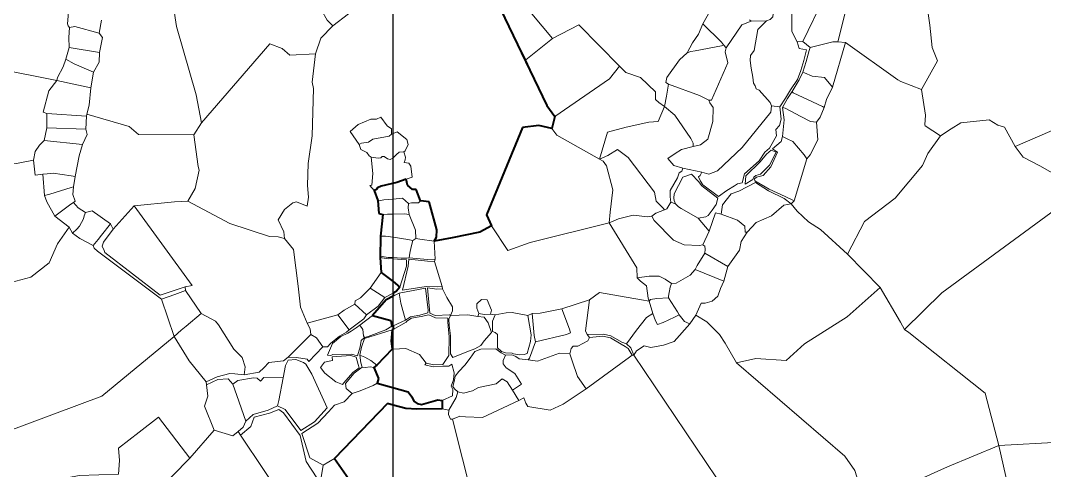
# Model space of a CAD drawing. Header units: metres. Extents: x 548568 to 557107, y 1817749 to 1829427.
# Drawn here: x 553788 to 554370, y 1822579 to 1822835 of the extents above; entities that cross this region are included whole.
import ezdxf

# ---------------------------------------------------------------- set-up
doc = ezdxf.new("R2010")
doc.units = ezdxf.units.M
doc.header["$LTSCALE"] = 28
doc.linetypes.add('LONG_DASHED', pattern=[7.5, 6, -1.5])
for name, color, linetype, lineweight in [('10', 7, 'Continuous', 13), ('23', 7, 'Continuous', 13), ('31', 7, 'Continuous', 13), ('34', 7, 'LONG_DASHED', 40), ('54', 7, 'Continuous', 25)]:
    doc.layers.add(name, color=color, linetype=linetype, lineweight=lineweight)

msp = doc.modelspace()

# ---------------------------------------------------------------- linework, layer by layer
at = {"layer": '10'}
for p, q in [((554232.87, 1822822.72), (554246.11, 1822850.05)), ((554257.89, 1822843.42), (554252.6, 1822822.52)), ((553832.98, 1822827.42), (553834.27, 1822834.84)), ((553815.93, 1822819.31), (553814.02, 1822812.59)), ((553833.09, 1822816.48), (553815.93, 1822819.31)), ((554187.75, 1822820.74), (554189.17, 1822819)), ((554249.56, 1822796.69), (554257.03, 1822822.09)), ((554252.6, 1822822.52), (554257.03, 1822822.09)), ((553768.56, 1822808.42), (553808.9, 1822800.49)), ((553808.9, 1822800.49), (553828.19, 1822796.26)), ((553828.19, 1822796.26), (553829.73, 1822805.3)), ((554215.05, 1822786.17), (554219.76, 1822785.49)), ((553825.66, 1822780.24), (553825.37, 1822772.83)), ((554090.09, 1822773.27), (554091.87, 1822779.97)), ((554090.09, 1822773.27), (554091.87, 1822779.97)), ((553803.17, 1822773.66), (553801.71, 1822766.38)), ((553825.37, 1822772.83), (553803.17, 1822773.66)), ((553890.97, 1822776.43), (553886.71, 1822769.6)), ((553801.71, 1822766.38), (553823.4, 1822764.2)), ((554000, 1822770.42), (553998.93, 1822769.97)), ((554235.02, 1822755.92), (554227.78, 1822732.04)), ((553800.95, 1822747.23), (553801.74, 1822735.2)), ((553989.19, 1822738.05), (553991.23, 1822732.31)), ((553992.73, 1822712.11), (553994.07, 1822724.38)), ((553807.66, 1822723.42), (553815.86, 1822717.16)), ((553815.86, 1822717.16), (553817.8, 1822713.74)), ((554179.53, 1822714.87), (554176.02, 1822707.04)), ((553992.73, 1822712.11), (553992.57, 1822700.63)), ((553992.73, 1822712.11), (553992.57, 1822700.63)), ((554012.92, 1822710.67), (554011.06, 1822709.6)), ((554023.86, 1822699.08), (554023.29, 1822709.25)), ((554177.1, 1822702.38), (554190.1, 1822694.84)), ((554258.18, 1822701.78), (554276.71, 1822682.87)), ((553992.54, 1822699.95), (553993.09, 1822691.43)), ((553992.54, 1822699.95), (553993.09, 1822691.43)), ((554023.43, 1822697.6), (554027.89, 1822683.38)), ((554190.1, 1822694.84), (554187.95, 1822686.51)), ((554000, 1822686.37), (554003.83, 1822683.08)), ((554000, 1822686.37), (554003.83, 1822683.08)), ((553986.84, 1822682.43), (553995.28, 1822677.18)), ((553868.35, 1822676.33), (553875.56, 1822654.96)), ((553978.24, 1822673.5), (553984.85, 1822667.43)), ((554095.81, 1822670.77), (554111.53, 1822675.91)), ((554145.4, 1822675.11), (554147.57, 1822668.11)), ((553951.1, 1822662.69), (553968.49, 1822667.38)), ((553968.49, 1822667.38), (553974.9, 1822658.81)), ((554172, 1822667.17), (554168.55, 1822662.18)), ((553953.18, 1822656.28), (553940.33, 1822643.22)), ((553990.64, 1822638.72), (553999.46, 1822647.81)), ((553990.64, 1822638.72), (553999.46, 1822647.81)), ((553999.46, 1822647.81), (554000, 1822647.83)), ((554136.8, 1822644.41), (554210.02, 1822535.72)), ((553988.93, 1822637.38), (553990.64, 1822638.72)), ((553988.93, 1822637.38), (553990.64, 1822638.72)), ((554000, 1822626.01), (553990.92, 1822628.55)), ((554000, 1822626.01), (553990.92, 1822628.55)), ((554071.47, 1822618.73), (554067.87, 1822624.51)), ((553966.7, 1822585.78), (553996.67, 1822616.99)), ((553966.7, 1822585.78), (553996.67, 1822616.99)), ((554000, 1822616.06), (553996.67, 1822616.99)), ((553884.37, 1822586.02), (553898.21, 1822601.81)), ((554344.18, 1822593.05), (554378.91, 1822595.08)), ((553884.37, 1822586.02), (553796.57, 1822496.43)), ((553966.7, 1822585.78), (553960.21, 1822581.99))]:
    msp.add_line(p, q, dxfattribs=at)
for points in [[(553858.72, 1822882.41), (553872.55, 1822859.97), (553876.91, 1822831.23), (553888.07, 1822792.38), (553890.97, 1822776.43)], [(554090.58, 1822824.29), (554078.81, 1822838.42), (554071.86, 1822846.75)], [(554186.9, 1822848.3), (554181.56, 1822842.73), (554175.99, 1822832.59)], [(554222.89, 1822849.33), (554226.56, 1822841.77), (554226.55, 1822828.25), (554229.57, 1822822.4)], [(553815.62, 1822841.5), (553814.93, 1822832.69), (553815.28, 1822831.54), (553816.12, 1822830.53)], [(553962.36, 1822845.56), (553959.18, 1822840.45), (553962.49, 1822834.74), (553965.72, 1822831.61)], [(553983.25, 1822845.15), (553974.57, 1822838.44), (553965.72, 1822831.61)], [(554061.06, 1822841.08), (554065.69, 1822831.74), (554075.31, 1822812.31)], [(554061.06, 1822841.08), (554065.69, 1822831.74), (554075.31, 1822812.31), (554090.58, 1822824.29)], [(554303.95, 1822838.47), (554304.9, 1822831.99), (554306.37, 1822819.24), (554309.41, 1822811.7), (554300.17, 1822795.31)], [(553815.93, 1822819.31), (553815.72, 1822824.97), (553816.12, 1822830.53)], [(553816.12, 1822830.53), (553819.07, 1822831.21), (553832.98, 1822827.42)], [(553965.72, 1822831.61), (553958.82, 1822824.47), (553955.8, 1822815.6)], [(554090.58, 1822824.29), (554105.53, 1822832.1), (554128.67, 1822808.64)], [(554166.97, 1822816.28), (554170, 1822821.89), (554173.51, 1822826.82), (554175.99, 1822832.59)], [(554175.99, 1822832.59), (554186.56, 1822822.3), (554187.75, 1822820.74)], [(554189.17, 1822819), (554198.21, 1822832.05), (554203.48, 1822834.27)], [(554215.05, 1822786.17), (554214.19, 1822787.9), (554207.94, 1822794.95), (554206.23, 1822795.73), (554205.74, 1822797.45), (554204.83, 1822798.91), (554204.31, 1822802.47), (554203.41, 1822807.53), (554202.92, 1822811.78), (554203.11, 1822814.74), (554205.15, 1822817.49), (554207.22, 1822829.53), (554212.15, 1822834.33)], [(553832.98, 1822827.42), (553834.81, 1822825.01), (553833.09, 1822816.48)], [(553955.8, 1822815.6), (553941.28, 1822814.92), (553936.9, 1822818.62), (553929.96, 1822821.37), (553890.97, 1822776.43)], [(554166.97, 1822816.28), (554169.07, 1822817.06), (554171.69, 1822817.29), (554186.49, 1822820.22), (554187.75, 1822820.74)], [(554189.17, 1822819), (554188.6, 1822816.78), (554190.17, 1822810.54), (554180.81, 1822789.36), (554179.43, 1822789.39)], [(554236.93, 1822819.32), (554249.83, 1822822.54), (554252.6, 1822822.52)], [(554257.03, 1822822.09), (554286.77, 1822800.9), (554288.46, 1822799.97), (554300.17, 1822795.31)], [(553808.9, 1822800.49), (553809.12, 1822802.11), (553812.52, 1822808.23), (553814.02, 1822812.59)], [(553814.02, 1822812.59), (553818.64, 1822809.95), (553829.73, 1822805.3)], [(553829.73, 1822805.3), (553832.97, 1822810.94), (553833.09, 1822816.48)], [(553955.8, 1822815.6), (553953.89, 1822799.56), (553954.68, 1822795.92), (553954.01, 1822769.01), (553951.71, 1822753.28), (553951.22, 1822740.77), (553951.89, 1822734.2), (553951.02, 1822729.03), (553945.08, 1822731.53), (553942.95, 1822731.04), (553938.23, 1822727.22), (553934.68, 1822721.25), (553937.92, 1822714.48), (553938.18, 1822710.76)], [(554091.87, 1822779.97), (554087.23, 1822786.38), (554075.31, 1822812.31)], [(554091.87, 1822779.97), (554087.23, 1822786.38), (554075.31, 1822812.31)], [(554156.38, 1822798.41), (554154.86, 1822799.3), (554155.49, 1822802.13), (554162.69, 1822812.17), (554166.97, 1822816.28)], [(554091.87, 1822779.97), (554122.94, 1822801.49), (554128.67, 1822808.64)], [(554128.67, 1822808.64), (554132.22, 1822805.01), (554140.49, 1822802.15), (554149, 1822794.01), (554149.11, 1822789.71), (554151.02, 1822787.95), (554154.19, 1822785.66)], [(553803.19, 1822781.66), (553801.06, 1822782.57), (553804.37, 1822794.54), (553808.9, 1822800.49)], [(554232.75, 1822805.22), (554233.77, 1822804.87), (554238.02, 1822802.92), (554245.15, 1822802.29), (554249.56, 1822796.69)], [(553828.19, 1822796.26), (553827.12, 1822786.45), (553825.93, 1822781.39), (553825.66, 1822780.24), (553803.19, 1822781.66), (553803.17, 1822773.66)], [(554154.19, 1822785.66), (554155.27, 1822791.61), (554156.38, 1822798.41)], [(554179.43, 1822789.39), (554173.98, 1822792.01), (554156.38, 1822798.41)], [(554244.96, 1822785.15), (554244.03, 1822785.7), (554227.26, 1822793.48), (554226.67, 1822794.32)], [(554249.56, 1822796.69), (554246.27, 1822789.79), (554244.96, 1822785.15)], [(554300.17, 1822795.31), (554302.41, 1822780.83), (554302.15, 1822775.24), (554302.22, 1822774.82), (554311.1, 1822769.05)], [(554170.37, 1822762.99), (554174.54, 1822763.89), (554178.81, 1822767.19), (554181.63, 1822777.15), (554181.89, 1822785.07), (554179.96, 1822787.76), (554179.43, 1822789.39)], [(554117.23, 1822755.78), (554121.74, 1822771.08), (554132.45, 1822773.96), (554145.22, 1822776.75), (554150.65, 1822777.23), (554154.19, 1822785.66)], [(554170.37, 1822762.99), (554170.48, 1822764.8), (554169.13, 1822767.55), (554160.07, 1822780.72), (554154.19, 1822785.66)], [(554215.05, 1822786.17), (554214.62, 1822782.48), (554198.38, 1822762.34), (554184.35, 1822749.19), (554179.39, 1822747.25), (554175.44, 1822748.39)], [(554240.63, 1822776.76), (554237.11, 1822777.18), (554231.63, 1822780.01), (554222.84, 1822784.76), (554221.14, 1822785.12)], [(554244.96, 1822785.15), (554242.64, 1822779.63), (554240.63, 1822776.76)], [(554353.4, 1822762.98), (554373.15, 1822771.51), (554404.64, 1822787.15)], [(553886.71, 1822769.6), (553855.2, 1822769.82), (553850.02, 1822774.35), (553825.93, 1822781.39)], [(553980.58, 1822764.08), (553975.47, 1822771.6), (553980.07, 1822775.4), (553987.37, 1822778.55), (553990.41, 1822778.57), (553993.04, 1822779.62), (553996.59, 1822774.83), (553998.98, 1822773.08), (553998.93, 1822769.97)], [(554240.63, 1822776.76), (554241.36, 1822766.73), (554236.89, 1822758.35), (554235.02, 1822755.92)], [(554311.1, 1822769.05), (554317.13, 1822773.02), (554322.6, 1822776.4), (554338.73, 1822778.1), (554343.52, 1822775.13)], [(553823.4, 1822764.2), (553826.05, 1822769.85), (553825.37, 1822772.83)], [(554005.95, 1822760.03), (554006.73, 1822760.45), (554008.49, 1822764.08), (554007.69, 1822766.95), (554002.26, 1822771.37), (554000, 1822770.42)], [(554090.09, 1822773.27), (554082.82, 1822774.96), (554073.45, 1822773.87), (554055.83, 1822731.02), (554052.94, 1822724.21), (554055.83, 1822717.85)], [(554090.09, 1822773.27), (554082.82, 1822774.96), (554073.45, 1822773.87), (554055.83, 1822731.02), (554052.94, 1822724.21), (554055.83, 1822717.85)], [(554117.23, 1822755.78), (554092.94, 1822769.48), (554090.09, 1822773.27)], [(554343.52, 1822775.13), (554347.38, 1822774), (554353.4, 1822762.98)], [(553801.71, 1822766.38), (553799.01, 1822763.76), (553796.54, 1822760.09), (553795.5, 1822755.24)], [(553883.28, 1822731.93), (553887.51, 1822739.22), (553889.81, 1822749.64), (553889.2, 1822751.59), (553886.71, 1822769.6)], [(553998.93, 1822769.97), (553997.69, 1822768.8), (553988.47, 1822767.15), (553986.03, 1822765.43), (553982.03, 1822764.9), (553980.58, 1822764.08)], [(554235.02, 1822755.92), (554233.5, 1822758.35), (554227.03, 1822765.78), (554223.94, 1822767.26), (554221.26, 1822768.72)], [(554258.18, 1822701.78), (554267.74, 1822720.33), (554285.27, 1822733.56), (554300.73, 1822752.16), (554303.85, 1822759.07), (554311.1, 1822769.05)], [(553819.16, 1822745.9), (553821.52, 1822757.78), (553823.4, 1822764.2)], [(553980.58, 1822764.08), (553981.65, 1822761.37), (553985.09, 1822759.58), (553986.33, 1822757.73), (553987.43, 1822756.87)], [(554000, 1822756.65), (554001.92, 1822758.36), (554003.38, 1822759.78), (554005.95, 1822760.03)], [(554005.95, 1822760.03), (554007.01, 1822757.03), (554006.73, 1822755.38), (554006.27, 1822753.88), (554008.87, 1822753.5), (554009.99, 1822751.83), (554010.71, 1822745.62), (554007.4, 1822744.51)], [(554154.2, 1822727.01), (554153.49, 1822727.92), (554149.52, 1822732.03), (554148.49, 1822737.12), (554133.47, 1822756.74), (554127.43, 1822761.36), (554121.92, 1822757.91), (554117.23, 1822755.78)], [(554164.65, 1822750.64), (554159.4, 1822752.11), (554156.08, 1822756.25), (554160.28, 1822759.01), (554163.9, 1822761.32), (554170.37, 1822762.99)], [(554353.4, 1822762.98), (554357.95, 1822756.86), (554367.53, 1822752), (554391.58, 1822738.3)], [(553795.5, 1822755.24), (553786.83, 1822753.53), (553779.67, 1822752.47), (553769.25, 1822754.47), (553764.33, 1822753.66), (553750.41, 1822755.07), (553737.63, 1822752.05)], [(553795.5, 1822755.24), (553796.46, 1822746.67), (553800.95, 1822747.23)], [(553989.19, 1822738.05), (553986.68, 1822740.91), (553987.8, 1822741.12), (553988.46, 1822747.58), (553987.43, 1822756.87)], [(553987.43, 1822756.87), (553990.21, 1822756.65), (553991.63, 1822756.28), (553992.98, 1822756.52), (553993.68, 1822757.3), (553994.92, 1822757.23), (553996.66, 1822755.96), (553998.34, 1822755.67), (553999.79, 1822756.46), (554000, 1822756.65)], [(554122.75, 1822719.54), (554123.29, 1822725.66), (554124.88, 1822738.46), (554121.23, 1822751.98), (554119.26, 1822754.63), (554117.23, 1822755.78)], [(553800.95, 1822747.23), (553803.31, 1822747.5), (553806.69, 1822747.81), (553816.91, 1822746.36), (553819.16, 1822745.9)], [(553801.74, 1822735.2), (553804.86, 1822735.88), (553817.01, 1822739.72), (553818.37, 1822740.08), (553819.16, 1822745.9)], [(554000, 1822742.05), (553993.17, 1822740.52), (553991.1, 1822739.48), (553990.54, 1822738.59), (553989.19, 1822738.05), (553991.23, 1822732.31)], [(554000, 1822742.05), (553993.17, 1822740.52), (553991.1, 1822739.48), (553990.54, 1822738.59), (553989.19, 1822738.05)], [(554007.4, 1822744.51), (554002.1, 1822742.52), (554000, 1822742.05)], [(554007.4, 1822744.51), (554002.1, 1822742.52), (554000, 1822742.05)], [(554015.59, 1822732.19), (554013.07, 1822738.61), (554010.97, 1822738.6), (554008.07, 1822741.06), (554007.4, 1822744.51)], [(554015.59, 1822732.19), (554013.07, 1822738.61), (554010.97, 1822738.6), (554008.07, 1822741.06), (554007.4, 1822744.51)], [(553818.22, 1822731.27), (553819.16, 1822732), (553817.84, 1822735.74), (553818.37, 1822740.08)], [(554290.66, 1822658.99), (554311.8, 1822679.94), (554391.58, 1822738.3)], [(553801.74, 1822735.2), (553803.24, 1822731.64), (553807.66, 1822723.42)], [(553807.66, 1822723.42), (553816.8, 1822730.32), (553818.22, 1822731.27)], [(553825.09, 1822725.47), (553820.9, 1822728.16), (553818.22, 1822731.27)], [(553852.78, 1822729.25), (553875.63, 1822731.64), (553883.28, 1822731.93)], [(553883.28, 1822731.93), (553907.12, 1822719.17), (553929.61, 1822711.95), (553934.55, 1822711.64), (553938.18, 1822710.76)], [(553991.23, 1822732.31), (553991.97, 1822732.21), (553994.62, 1822732.73), (554000, 1822733.15)], [(553991.23, 1822732.31), (553991.84, 1822724.86), (553994.07, 1822724.38)], [(553991.23, 1822732.31), (553991.84, 1822724.86), (553994.07, 1822724.38)], [(554000, 1822733.15), (554005.2, 1822733.55), (554008.59, 1822730.54)], [(554009.1, 1822724.32), (554008.57, 1822728.06), (554008.59, 1822730.54)], [(554008.59, 1822730.54), (554010.44, 1822730.99), (554014.3, 1822730.99), (554015.59, 1822732.19)], [(554023.29, 1822709.25), (554024.52, 1822711.49), (554024.74, 1822715.58), (554020.42, 1822731.5), (554015.59, 1822732.19)], [(554023.29, 1822709.25), (554024.52, 1822711.49), (554024.74, 1822715.58), (554020.42, 1822731.5), (554015.59, 1822732.19)], [(554154.2, 1822727.01), (554155.5, 1822727.6), (554157.83, 1822731.28)], [(554226.2, 1822730.34), (554222.04, 1822729.7), (554214.92, 1822723.65), (554206.2, 1822719.8), (554201.22, 1822714.24)], [(554226.2, 1822730.34), (554229.49, 1822726.17), (554236.08, 1822720.19), (554242.86, 1822715.85), (554258.18, 1822701.78)], [(553817.8, 1822713.74), (553820.25, 1822716.07), (553821.75, 1822717.71), (553824.01, 1822721.86), (553824.27, 1822723.69), (553825.09, 1822725.47)], [(553839.32, 1822719.11), (553828.97, 1822726.37), (553825.09, 1822725.47)], [(554000, 1822711.47), (553995.64, 1822712.12), (553992.73, 1822712.11), (553994.07, 1822724.38)], [(553994.07, 1822724.38), (553996.67, 1822724.56), (554000, 1822724.61)], [(554000, 1822724.61), (554006.44, 1822724.72), (554009.1, 1822724.32)], [(554009.1, 1822724.32), (554012.7, 1822715.41), (554012.92, 1822710.67)], [(554147.03, 1822723.51), (554149.16, 1822725.19), (554154.2, 1822727.01)], [(554201.22, 1822714.24), (554200, 1822714.4), (554199.76, 1822717.78), (554195.72, 1822721.09), (554186.3, 1822724.49)], [(554122.75, 1822719.54), (554077.83, 1822708.41), (554065.07, 1822703.92), (554055.83, 1822717.85)], [(554147.03, 1822723.51), (554144.64, 1822722.99), (554136.45, 1822724), (554128.02, 1822721.91), (554122.75, 1822719.54)], [(554122.75, 1822719.54), (554138.41, 1822694.09), (554138.68, 1822688.3)], [(554176.02, 1822707.04), (554173.85, 1822706.71), (554165.29, 1822707.15), (554159.21, 1822709.79), (554148.37, 1822720.93), (554147.03, 1822723.51)], [(553815.86, 1822717.16), (553809.23, 1822707.61), (553804.5, 1822696.97), (553794.14, 1822688.82), (553785.46, 1822686.41), (553780.43, 1822686.21), (553754.53, 1822686.32)], [(553817.8, 1822713.74), (553821.82, 1822710.76), (553829.56, 1822706.72)], [(554023.29, 1822709.25), (554033.58, 1822711.19), (554049.19, 1822714.27), (554055.83, 1822717.85)], [(554023.29, 1822709.25), (554033.58, 1822711.19), (554049.19, 1822714.27), (554055.83, 1822717.85)], [(554201.22, 1822714.24), (554197.71, 1822708.99), (554196.87, 1822704.03), (554190.1, 1822694.84)], [(553938.18, 1822710.76), (553943.27, 1822704.48), (553945.99, 1822683.65), (553947.33, 1822671.69), (553951.1, 1822662.69)], [(554011.06, 1822709.6), (554008.39, 1822710.22), (554000, 1822711.47)], [(554011.06, 1822709.6), (554010.12, 1822706.07), (554009.36, 1822702.41), (554009.02, 1822699.82)], [(554012.92, 1822710.67), (554015.22, 1822710.29), (554023.29, 1822709.25)], [(554177.1, 1822702.38), (554177.21, 1822704.74), (554177.16, 1822706.34), (554176.02, 1822707.04)], [(554171.67, 1822693.19), (554172.77, 1822695.41), (554177.1, 1822702.38)], [(553978.24, 1822673.5), (553978.35, 1822675.39), (553981.35, 1822677.1), (553986.84, 1822682.43), (553993.09, 1822691.43)], [(553993.09, 1822691.43), (553995.87, 1822689.26), (554000, 1822686.37)], [(553993.09, 1822691.43), (553995.87, 1822689.26), (554000, 1822686.37)], [(554158.15, 1822685.2), (554154.57, 1822687.67), (554151.21, 1822689.3), (554145.39, 1822689.42), (554138.68, 1822688.3)], [(554158.15, 1822685.2), (554160.71, 1822685.41), (554168.73, 1822689.98), (554171.67, 1822693.19), (554187.95, 1822686.51)], [(554138.68, 1822688.3), (554140.54, 1822686.44), (554143.85, 1822683.78), (554144.95, 1822676.87), (554145.4, 1822675.11)], [(554156.47, 1822676.98), (554156.36, 1822677.92), (554157.34, 1822683.09), (554158.15, 1822685.2)], [(554187.95, 1822686.51), (554185.96, 1822682.38), (554184.47, 1822678), (554181.2, 1822675.16), (554177.31, 1822674.08), (554175.05, 1822674.03), (554172, 1822667.17)], [(553875.56, 1822654.96), (553879.4, 1822658.58), (553882.26, 1822661.01), (553890.78, 1822668.14), (553881.9, 1822681.22)], [(554003.43, 1822679.66), (554004.36, 1822673.92), (554007.04, 1822664.41)], [(554028.02, 1822682.1), (554030.52, 1822677.28), (554033.72, 1822672), (554033.77, 1822669.72), (554032.61, 1822666.99)], [(554111.53, 1822675.91), (554117.32, 1822680.1), (554141.19, 1822675.96), (554145.4, 1822675.11)], [(554276.71, 1822682.87), (554258.07, 1822666.17), (554233.75, 1822650.96), (554223.28, 1822641.46), (554205.99, 1822642.51), (554195.05, 1822640.01)], [(554276.71, 1822682.87), (554288.38, 1822663.29), (554290.66, 1822658.99)], [(553968.49, 1822667.38), (553972.1, 1822670.03), (553978.24, 1822673.5)], [(554048.62, 1822668.07), (554047.51, 1822671.08), (554047.6, 1822673.67), (554050.15, 1822676.04), (554053.47, 1822675.85), (554055.78, 1822670.04), (554055.35, 1822667.65)], [(554110.26, 1822656.17), (554109.33, 1822658.36), (554111.53, 1822675.91)], [(554145.4, 1822675.11), (554146.14, 1822676.07), (554149.76, 1822676.63), (554156.47, 1822676.98)], [(554162.42, 1822667.36), (554161.56, 1822669), (554156.47, 1822676.98)], [(553890.78, 1822668.14), (553899.03, 1822663.84), (553900.65, 1822661.63), (553909.39, 1822647.92), (553914.13, 1822643.07), (553915.77, 1822637.87), (553915.37, 1822633.29)], [(553999.24, 1822660.84), (553998.68, 1822664.05), (553988.18, 1822666.97)], [(553999.24, 1822660.84), (553998.68, 1822664.05), (553988.18, 1822666.97)], [(554048.04, 1822666.39), (554042.37, 1822667.28), (554032.61, 1822666.99)], [(554057.97, 1822667.38), (554064.24, 1822668.44), (554067.55, 1822668.75), (554076.5, 1822666.95)], [(554079.02, 1822668.06), (554083.45, 1822668.28), (554095.81, 1822670.77)], [(554080.9, 1822652.02), (554098.56, 1822656.26), (554100.67, 1822657.2), (554100.16, 1822659.3), (554095.81, 1822670.77)], [(554147.57, 1822668.11), (554143.97, 1822665.94), (554138.23, 1822658.63), (554132.63, 1822650.87)], [(554162.42, 1822667.36), (554159.78, 1822666.03), (554153.48, 1822663), (554150.12, 1822661.96), (554148.97, 1822663.87), (554147.57, 1822668.11)], [(554168.55, 1822662.18), (554165.46, 1822663.53), (554162.42, 1822667.36)], [(554172, 1822667.17), (554178.22, 1822663.41), (554185.46, 1822656.17), (554188.74, 1822651.24), (554195.05, 1822640.01)], [(553951.1, 1822662.69), (553952.85, 1822659.41), (553953.18, 1822656.28)], [(553983.73, 1822654.5), (553983.14, 1822655.51), (553982.7, 1822659.05), (553980.98, 1822661.51)], [(554136.8, 1822644.41), (554138.34, 1822646.92), (554142.56, 1822649.7), (554146.36, 1822648.82), (554153.64, 1822650.19), (554159.68, 1822652.15), (554168.55, 1822662.18)], [(553875.56, 1822654.96), (553834.37, 1822621.2), (553764.71, 1822595.3)], [(553875.56, 1822654.96), (553884.02, 1822641.16), (553893.62, 1822629.24)], [(553953.18, 1822656.28), (553956.33, 1822654.22), (553960.06, 1822649.27)], [(553999.46, 1822647.81), (553998.9, 1822652.31), (553999.41, 1822658.77)], [(553999.46, 1822647.81), (553998.9, 1822652.31), (553999.41, 1822658.77)], [(554111.51, 1822654.56), (554110.55, 1822652.58), (554104.86, 1822649.59), (554102.23, 1822649.56), (554101.13, 1822648.32), (554100.39, 1822645.24)], [(554290.66, 1822658.99), (554293.11, 1822657.29), (554336.44, 1822622.82), (554344.18, 1822593.05)], [(553981.04, 1822644.44), (553983.94, 1822643.25), (553987.26, 1822641.43), (553990.64, 1822638.72)], [(554000, 1822647.83), (554007.23, 1822648.15), (554014.99, 1822644.84), (554018.76, 1822639.91)], [(554063.75, 1822644.42), (554062.5, 1822641.48), (554062.48, 1822639.5), (554064.12, 1822637.19), (554069.08, 1822634.09), (554072.96, 1822627.94), (554067.87, 1822624.51)], [(554100.39, 1822645.24), (554094.49, 1822645.68), (554081.95, 1822640.96), (554076.77, 1822641.81)], [(554100.39, 1822645.24), (554101.63, 1822641.14), (554104.75, 1822632.33), (554109.7, 1822625.31)], [(554135.79, 1822644.46), (554134.36, 1822643.37), (554109.7, 1822625.31)], [(553982.35, 1822637.56), (553983.97, 1822637.53), (553986.9, 1822637.87), (553988.93, 1822637.38)], [(553990.92, 1822628.55), (553991.69, 1822631.25), (553988.93, 1822637.38)], [(553990.92, 1822628.55), (553991.69, 1822631.25), (553988.93, 1822637.38)], [(554265.43, 1822569.25), (554262.34, 1822579.01), (554256.7, 1822587.12), (554195.05, 1822640.01)], [(553934.29, 1822615.6), (553934.98, 1822618.68), (553937.55, 1822631.51)], [(553898.21, 1822601.81), (553892.75, 1822615.57), (553894.62, 1822621.23), (553893.83, 1822627.54)], [(553908.83, 1822628.04), (553911.09, 1822621.55), (553916.28, 1822607.03)], [(553976.59, 1822622.59), (553981.18, 1822624.19), (553988.51, 1822627.28), (553990.92, 1822628.55)], [(554027.9, 1822618.72), (554025.44, 1822619.08), (554016, 1822616.48), (554013.56, 1822616.97), (554011.73, 1822618.24), (554010.61, 1822620.78), (554008.57, 1822623.62), (554000, 1822626.01)], [(554027.9, 1822618.72), (554025.44, 1822619.08), (554016, 1822616.48), (554013.56, 1822616.97), (554011.73, 1822618.24), (554010.61, 1822620.78), (554008.57, 1822623.62), (554000, 1822626.01)], [(554067.87, 1822624.51), (554064.83, 1822629.39), (554061.97, 1822631.03), (554058.42, 1822628.1), (554048.5, 1822626.17), (554045.11, 1822624.19), (554039.96, 1822622.95), (554036.76, 1822623.67)], [(554071.47, 1822618.73), (554074.26, 1822620.23), (554075.35, 1822617.16), (554076.54, 1822615.22), (554089.21, 1822613.14), (554096.5, 1822616.59), (554109.7, 1822625.31)], [(554027.84, 1822614.03), (554013.41, 1822613.85), (554007.09, 1822614.07), (554000, 1822616.06), (553996.67, 1822616.99)], [(554027.84, 1822614.03), (554013.41, 1822613.85), (554007.09, 1822614.07), (554000, 1822616.06)], [(554033.67, 1822608.16), (554037.81, 1822609.73), (554041.15, 1822609.41), (554050.78, 1822608.97), (554071.47, 1822618.73)], [(553772.68, 1822552.41), (553786.33, 1822556.76), (553789.48, 1822560.53), (553794.24, 1822563.22), (553801.19, 1822564.27), (553804.85, 1822568.14), (553814.61, 1822574.74), (553821.61, 1822576.11), (553843.86, 1822576.85), (553844.46, 1822584.55), (553843.79, 1822591.6), (553855.71, 1822600.69), (553866.63, 1822609.21), (553884.37, 1822586.02)], [(554031.7, 1822613.17), (554031.47, 1822610.75), (554032.5, 1822608.02), (554033.67, 1822608.16), (554045.07, 1822562.93)], [(553911.87, 1822601.01), (553908.9, 1822598.53), (553898.21, 1822601.81)], [(554344.18, 1822593.05), (554315.08, 1822581.1), (554270.95, 1822561.06)], [(554365.55, 1822519.67), (554352.6, 1822556.21), (554344.18, 1822593.05)], [(553966.7, 1822585.78), (553975.92, 1822572.54), (553975.93, 1822569.48), (553982.9, 1822558.73), (553991.94, 1822544.41)], [(553966.7, 1822585.78), (553975.92, 1822572.54), (553975.93, 1822569.48), (553982.9, 1822558.73), (553991.94, 1822544.41), (554000.03, 1822540.13)]]:
    msp.add_lwpolyline(points, dxfattribs=at)
at = {"layer": '23'}
for p, q in [((554203.48, 1822834.27), (554202.41, 1822835.04)), ((554212.15, 1822834.33), (554203.48, 1822834.27)), ((554232.87, 1822822.72), (554229.57, 1822822.4)), ((554164.65, 1822750.64), (554175.44, 1822748.39)), ((554157.83, 1822731.28), (554160.4, 1822730.51)), ((554227.78, 1822732.04), (554226.2, 1822730.34)), ((554187.22, 1822729.92), (554186.3, 1822724.49)), ((553839.32, 1822719.11), (553840.85, 1822716.12)), ((554173.32, 1822722.22), (554179.53, 1822714.87)), ((553992.57, 1822700.63), (553992.54, 1822699.95)), ((553992.57, 1822700.63), (553992.54, 1822699.95)), ((554023.43, 1822697.6), (554023.86, 1822699.08)), ((553881.9, 1822681.22), (553881.84, 1822683.33)), ((553995.28, 1822677.18), (554000, 1822679.68)), ((554003.43, 1822679.66), (554000, 1822677.88)), ((554027.89, 1822683.38), (554028.02, 1822682.1)), ((553980.98, 1822661.51), (553988.18, 1822666.97)), ((554048.62, 1822668.07), (554048.04, 1822666.39)), ((554055.35, 1822667.65), (554057.97, 1822667.38)), ((554076.5, 1822666.95), (554079.02, 1822668.06)), ((553999.24, 1822660.84), (554000, 1822661.19)), ((553999.24, 1822660.84), (554000, 1822661.19)), ((554000, 1822661.19), (554007.04, 1822664.41)), ((553999.41, 1822658.77), (554000, 1822659.11)), ((553999.41, 1822658.77), (554000, 1822659.11)), ((554110.26, 1822656.17), (554111.51, 1822654.56)), ((554135.79, 1822644.46), (554136.8, 1822644.41)), ((553893.83, 1822627.54), (553893.62, 1822629.24)), ((554027.9, 1822618.72), (554027.84, 1822614.03)), ((554027.9, 1822618.72), (554027.84, 1822614.03)), ((554027.84, 1822614.03), (554031.7, 1822613.17)), ((553911.87, 1822601.01), (553913.15, 1822599))]:
    msp.add_line(p, q, dxfattribs=at)
for points in [[(554212.15, 1822834.33), (554214.16, 1822835.08), (554215.65, 1822836.71), (554216.45, 1822843.49), (554216.24, 1822849.29), (554222.89, 1822849.33)], [(554219.76, 1822785.49), (554222.91, 1822790.38), (554225.77, 1822795.18), (554229.79, 1822801.09), (554231.6, 1822806.12), (554233.44, 1822811.91), (554234.95, 1822817.86), (554230.79, 1822818.74), (554229.57, 1822822.4)], [(554236.3, 1822817.52), (554234.69, 1822811.37), (554232.75, 1822805.22)], [(554236.3, 1822817.52), (554236.93, 1822819.32), (554232.87, 1822822.72)], [(554232.75, 1822805.22), (554230.77, 1822800.88), (554226.67, 1822794.32)], [(554226.67, 1822794.32), (554224.05, 1822790.26), (554221.14, 1822785.12)], [(554184.85, 1822734.52), (554189.69, 1822737.96), (554193.97, 1822740.62), (554195.59, 1822741.88), (554198.37, 1822742.34), (554199.57, 1822747.41), (554207.88, 1822754.82), (554211.27, 1822759.72), (554213.76, 1822761.97), (554217.83, 1822769.08), (554217.51, 1822772.57), (554219.49, 1822775.01), (554220.41, 1822778.45), (554219.76, 1822785.49)], [(554221.14, 1822785.12), (554222.23, 1822778.15), (554221.26, 1822768.72)], [(554221.26, 1822768.72), (554220.4, 1822765.88), (554215.59, 1822761.72), (554218.31, 1822759.82), (554214.62, 1822751.52), (554210.23, 1822746.5), (554206.42, 1822745.62), (554205.4, 1822744.64), (554205.57, 1822743.4), (554213.64, 1822738.8), (554222.68, 1822734.59), (554227.78, 1822732.04)], [(554164.65, 1822750.64), (554164.05, 1822749.03), (554162.6, 1822748.04), (554161.64, 1822745.2), (554157.38, 1822737.94), (554157.39, 1822734.36), (554157.83, 1822731.28)], [(554175.44, 1822748.39), (554174.39, 1822746.43), (554173.51, 1822745.81), (554174.65, 1822743.24), (554175.98, 1822741.15), (554184.85, 1822734.52)], [(554226.2, 1822730.34), (554222.19, 1822733.45), (554213.19, 1822737.83), (554205.84, 1822742.46), (554196.45, 1822737.55), (554192.02, 1822736.18), (554187.22, 1822729.92)], [(554179.53, 1822714.87), (554183.16, 1822725.34), (554186.3, 1822724.49)], [(553839.32, 1822719.11), (553834.2, 1822712.56), (553832.34, 1822710.07), (553829.56, 1822706.72)], [(553868.35, 1822676.33), (553831.99, 1822703.45), (553830.06, 1822705.31), (553829.56, 1822706.72)], [(554000, 1822699.27), (553999.64, 1822699.3), (553997.05, 1822699.2), (553992.54, 1822699.95)], [(554000, 1822699.93), (553999.59, 1822699.96), (553997.21, 1822699.92), (553992.57, 1822700.63)], [(554000, 1822699.93), (554004.57, 1822699.64), (554007.65, 1822699.51), (554009.02, 1822699.82)], [(554000, 1822699.27), (554004.68, 1822698.83), (554007.52, 1822698.61), (554007.55, 1822694.94), (554003.83, 1822683.08)], [(554027.89, 1822683.38), (554025.16, 1822683.28), (554018.77, 1822683.37), (554005.27, 1822681.39), (554008.54, 1822694.99), (554008.88, 1822698.95), (554019.43, 1822697.93), (554023.43, 1822697.6)], [(554023.86, 1822699.08), (554019.46, 1822698.84), (554009.02, 1822699.82)], [(553881.9, 1822681.22), (553875.93, 1822678.87), (553868.35, 1822676.33)], [(553988.18, 1822666.97), (553996.01, 1822675.81), (554000, 1822677.88)], [(554000, 1822677.88), (553996.01, 1822675.81), (553988.18, 1822666.97)], [(554000, 1822679.68), (554001.67, 1822680.56), (554003.83, 1822683.08)], [(554000, 1822679.68), (554001.67, 1822680.56), (554003.83, 1822683.08)], [(554007.04, 1822664.41), (554009.79, 1822666.19), (554015.16, 1822667.13), (554019.72, 1822668.42), (554019.91, 1822670.08), (554018.37, 1822682.53), (554003.43, 1822679.66)], [(554028.02, 1822682.1), (554024.82, 1822681.99), (554019.53, 1822682.62), (554020.69, 1822670.37), (554020.79, 1822668.24), (554023.88, 1822666.93), (554031.9, 1822667.27), (554032.61, 1822666.99)], [(553995.28, 1822677.18), (553991.4, 1822672.3), (553984.85, 1822667.43)], [(553984.85, 1822667.43), (553983.26, 1822665.03), (553974.9, 1822658.81)], [(554000, 1822659.11), (554007.31, 1822663.26), (554007.75, 1822663.68), (554010.48, 1822665.44), (554015.79, 1822666.37), (554020.16, 1822667.27), (554024, 1822665.63), (554030.95, 1822665.4), (554030.96, 1822663.47), (554031.21, 1822661), (554031.77, 1822654.84), (554031.69, 1822644.25), (554028.15, 1822639.19), (554023.03, 1822638.96), (554018.76, 1822639.91)], [(554032.61, 1822666.99), (554031.66, 1822664.81), (554031.84, 1822661.52), (554032.57, 1822655.36), (554032.55, 1822645.15), (554033.95, 1822643.19), (554042.78, 1822646.78), (554046.33, 1822648.14), (554049.83, 1822649.85), (554051.77, 1822652.62), (554055.8, 1822657.27), (554053.96, 1822662.9), (554051.78, 1822666.04), (554048.04, 1822666.39)], [(554048.62, 1822668.07), (554051.69, 1822667.48), (554055.35, 1822667.65)], [(554076.5, 1822666.95), (554078.33, 1822656.08), (554077.95, 1822652.2), (554076.07, 1822645.49), (554074.38, 1822644.78), (554071.73, 1822644.69), (554068.44, 1822645.27), (554067.54, 1822645.62), (554063.81, 1822645.69), (554061.55, 1822646.61), (554059.26, 1822648.71), (554059.18, 1822656.24), (554057.98, 1822657.31), (554056.45, 1822657.98), (554056.48, 1822663.79), (554057.97, 1822667.38)], [(554080.9, 1822652.02), (554080.03, 1822655.63), (554079.02, 1822668.06)], [(553983.73, 1822654.5), (553981.73, 1822652.72), (553981.2, 1822649.12), (553979.7, 1822644.06), (553976.15, 1822645.01), (553965.63, 1822644.9), (553964.56, 1822644.21), (553962.7, 1822644.41), (553965.5, 1822651.07), (553970.27, 1822655.08), (553974.18, 1822657), (553976.11, 1822657.99), (553979.03, 1822659.94), (553980.98, 1822661.51)], [(553999.24, 1822660.84), (553995.84, 1822658.81), (553985.81, 1822655.01), (553983.73, 1822654.5)], [(553974.9, 1822658.81), (553973.41, 1822657.53), (553969.38, 1822655.32), (553964.35, 1822651.04), (553962.61, 1822649.12), (553960.06, 1822649.27)], [(553999.41, 1822658.77), (553983.62, 1822653.88), (553981.96, 1822649.04), (553981.04, 1822644.44)], [(554110.26, 1822656.17), (554119.43, 1822656.3), (554123.74, 1822655.45), (554129.83, 1822651.77), (554132.63, 1822650.87)], [(554111.51, 1822654.56), (554119.04, 1822655.27), (554123.57, 1822654.28), (554129.46, 1822650.65), (554131.86, 1822649.43), (554133.5, 1822648.17), (554135.79, 1822644.46)], [(553960.06, 1822649.27), (553952, 1822640.76), (553951.13, 1822642.26), (553945.1, 1822643.06), (553940.33, 1822643.22)], [(554076.77, 1822641.81), (554077.36, 1822642.76), (554080.9, 1822652.02)], [(554132.63, 1822650.87), (554135.09, 1822648.69), (554136.8, 1822644.41)], [(553940.33, 1822643.22), (553937.73, 1822641.15), (553929.35, 1822640.22), (553926.42, 1822637.26), (553923.79, 1822634.7), (553915.37, 1822633.29)], [(553982.35, 1822637.56), (553981.54, 1822640.18), (553981.04, 1822644.44)], [(554036.76, 1822623.67), (554034.82, 1822625.23), (554033.92, 1822626.71), (554034.88, 1822630.23), (554035.14, 1822632.48), (554037.29, 1822635.12), (554040.78, 1822638.8), (554043.71, 1822642.83), (554046.34, 1822646.6), (554049.71, 1822647.82), (554058.24, 1822648.1), (554061.36, 1822645.75), (554063.75, 1822644.42)], [(554063.75, 1822644.42), (554067.33, 1822644.6), (554068.35, 1822644.32), (554069.63, 1822643.71), (554071.55, 1822642.32), (554076.77, 1822641.81)], [(553937.55, 1822631.51), (553938.7, 1822638.57), (553940.38, 1822641.64), (553944.63, 1822641.92), (553949.06, 1822640.36), (553950.26, 1822639.25), (553953.69, 1822633.6), (553962.53, 1822614.47)], [(553976.59, 1822622.59), (553973.19, 1822625.6), (553972.8, 1822628.34), (553977.83, 1822634.15), (553982.35, 1822637.56)], [(554018.76, 1822639.91), (554017.92, 1822639), (554022.66, 1822637.75), (554028.17, 1822638.23), (554031.7, 1822638.17), (554033.33, 1822639.32), (554034.56, 1822634.35), (554034.17, 1822630.45), (554032.86, 1822626.76), (554033.88, 1822624.91), (554033.62, 1822621.3), (554027.9, 1822618.72)], [(553893.62, 1822629.24), (553900.01, 1822632.2), (553907.14, 1822634.11), (553909.9, 1822633.75), (553915.37, 1822633.29)], [(553937.55, 1822631.51), (553926.4, 1822631.77), (553924.63, 1822629.77), (553922.62, 1822631.41), (553920.51, 1822631.48), (553911.71, 1822630.06), (553908.83, 1822628.04)], [(553908.83, 1822628.04), (553906.14, 1822631.02), (553900.27, 1822630.59), (553893.83, 1822627.54)], [(553976.59, 1822622.59), (553972.21, 1822617.91), (553966.68, 1822616.01), (553963.23, 1822612.28)], [(554031.7, 1822613.17), (554035.82, 1822620.35), (554036.76, 1822623.67)], [(553916.28, 1822607.03), (553920.39, 1822610.74), (553929, 1822613.22), (553934.29, 1822615.6)], [(553934.29, 1822615.6), (553938.59, 1822613.5), (553947.58, 1822601.69), (553955.21, 1822606.65), (553962.53, 1822614.47)], [(553960.21, 1822581.99), (553952.53, 1822586.15), (553948.13, 1822599.95), (553957.22, 1822605.77), (553963.23, 1822612.28)], [(553911.87, 1822601.01), (553914.8, 1822603.46), (553916.28, 1822607.03)], [(553986.04, 1822537.23), (553983.45, 1822540.04), (553970.71, 1822549.23), (553968.87, 1822555.34), (553963.49, 1822557.3), (553960.29, 1822561.4), (553959.08, 1822575), (553960.21, 1822581.99)]]:
    msp.add_lwpolyline(points, dxfattribs=at)
for points in [[(554213.92, 1822752.36), (554208.79, 1822747.26), (554206.11, 1822746.52), (554204.88, 1822745.49), (554204.37, 1822744.16), (554200.02, 1822741.69), (554200.36, 1822746.42), (554208.56, 1822754.27), (554212.12, 1822758.68), (554214.76, 1822760.99), (554217.56, 1822759.71)], [(553980.69, 1822637.3), (553980.12, 1822639.16), (553978.97, 1822643.3), (553975.99, 1822644.21), (553965.34, 1822643.46), (553965.58, 1822641.42), (553960.9, 1822640.54), (553958.64, 1822637.45), (553961.23, 1822634.27), (553967.37, 1822629.25), (553971.15, 1822627.81), (553971.98, 1822628.71), (553977, 1822634.54)]]:
    msp.add_lwpolyline(points, close=True, dxfattribs=at)
at = {"layer": '31'}
msp.add_line((553840.85, 1822716.12), (553852.78, 1822729.25), dxfattribs=at)
for points in [[(554173.32, 1822722.22), (554177.68, 1822722.96), (554179.01, 1822723.86), (554181.25, 1822726.74), (554183.47, 1822730.07), (554184.41, 1822733.64), (554175.48, 1822740.65), (554173.49, 1822743.1), (554169.48, 1822747.3), (554164.68, 1822745.49), (554159.58, 1822736.18), (554159.56, 1822733.64), (554159.75, 1822732.35), (554160.4, 1822730.51)], [(554173.32, 1822722.22), (554163.56, 1822727.74), (554162.21, 1822728.66), (554160.4, 1822730.51)], [(553881.84, 1822683.33), (553885.76, 1822684.01), (553852.78, 1822729.25)], [(553840.85, 1822716.12), (553835.33, 1822708.59), (553834.57, 1822706.3), (553835.65, 1822703.86), (553836.05, 1822702.79), (553867.5, 1822678.63), (553875.51, 1822681.18), (553881.84, 1822683.33)], [(553913.15, 1822599), (553919.11, 1822603.98), (553920.91, 1822609.14), (553929.65, 1822611.51), (553935.02, 1822613.55), (553937.61, 1822611.78), (553947.17, 1822598.81), (553950.53, 1822584.13), (553956.6, 1822574.67), (553954.71, 1822571.05), (553950.61, 1822565.49), (553954.58, 1822558.89), (553956.34, 1822557.89)], [(553913.15, 1822599), (553940.06, 1822558.85), (553945.83, 1822554.59)]]:
    msp.add_lwpolyline(points, dxfattribs=at)
at = {"layer": '34'}
for points in [[(554061.06, 1822841.08), (554087.23, 1822786.38), (554091.87, 1822779.97), (554090.09, 1822773.27), (554082.82, 1822774.96), (554073.45, 1822773.87), (554052.94, 1822724.21), (554055.83, 1822717.85), (554049.19, 1822714.27), (554033.58, 1822711.19), (554023.29, 1822709.25), (554024.52, 1822711.49), (554024.74, 1822715.58), (554020.42, 1822731.5), (554015.59, 1822732.19), (554013.07, 1822738.61)], [(554013.07, 1822738.61), (554010.97, 1822738.6), (554008.07, 1822741.06), (554007.4, 1822744.51), (554002.1, 1822742.52), (553993.17, 1822740.52), (553991.1, 1822739.48), (553990.54, 1822738.59), (553989.19, 1822738.05), (553991.23, 1822732.31), (553991.84, 1822724.86), (553994.07, 1822724.38), (553992.73, 1822712.11), (553992.54, 1822699.95), (553993.09, 1822691.43), (554000, 1822686.37), (554003.83, 1822683.08), (554001.67, 1822680.56), (554000, 1822679.68), (554000, 1822677.88), (553996.01, 1822675.81), (553988.18, 1822666.97), (553998.68, 1822664.05), (553999.24, 1822660.84), (554000, 1822661.19), (554000, 1822659.11), (553999.41, 1822658.77), (553998.9, 1822652.31), (553999.46, 1822647.81), (553990.64, 1822638.72), (553988.93, 1822637.38), (553991.69, 1822631.25), (553990.92, 1822628.55), (554008.57, 1822623.62), (554010.61, 1822620.78), (554011.73, 1822618.24), (554013.56, 1822616.97), (554016, 1822616.48), (554025.44, 1822619.08), (554027.9, 1822618.72)], [(554027.9, 1822618.72), (554027.84, 1822614.03), (554013.41, 1822613.85), (554007.09, 1822614.07), (554000, 1822616.06), (553996.67, 1822616.99), (553966.7, 1822585.78), (553975.92, 1822572.54)]]:
    msp.add_lwpolyline(points, dxfattribs=at)
at = {"layer": '54'}
msp.add_line((554000, 1819000), (554000, 1825000), dxfattribs=at)

doc.saveas('drawing.dxf')
